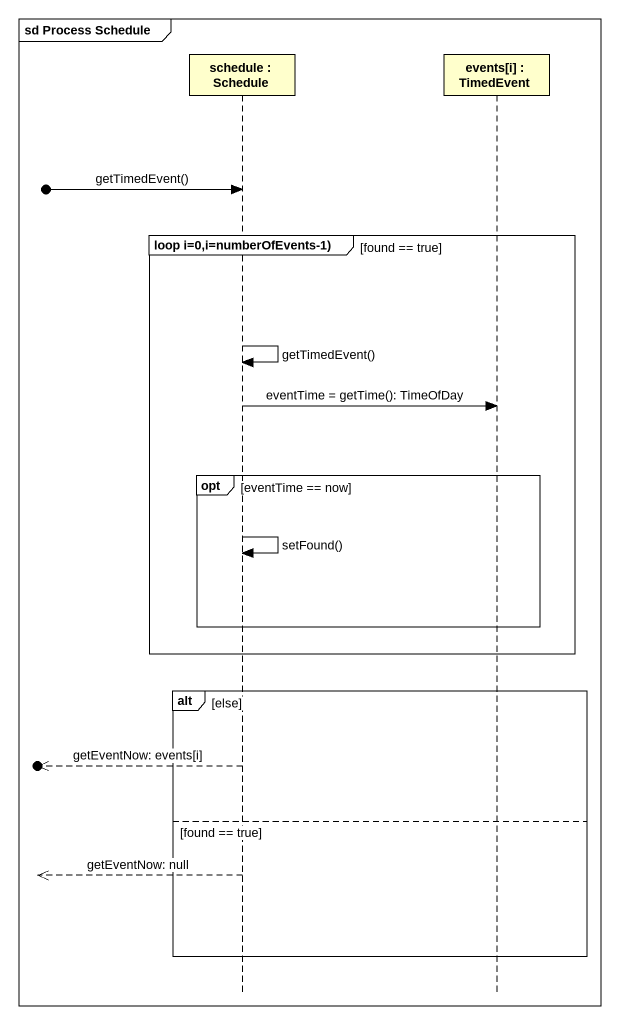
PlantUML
@startuml
mainframe sd Process Schedule
hide footbox
participant "schedule : Schedule" as schedule
participant "events[i] : TimedEvent" as events_i

[o-> schedule : getTimedEvent()
group loop i=0,i=numberOfEvents-1) [found == true]
  schedule -> schedule : getTimedEvent()
  schedule -> events_i : eventTime = getTime(): TimeOfDay
  opt eventTime == now
    schedule -> schedule : setFound()
  end
end
alt else
  [o<<-- schedule : getEventNow: events[i]
else found == true
  [o<<-- schedule : getEventNow: null
end
@enduml
